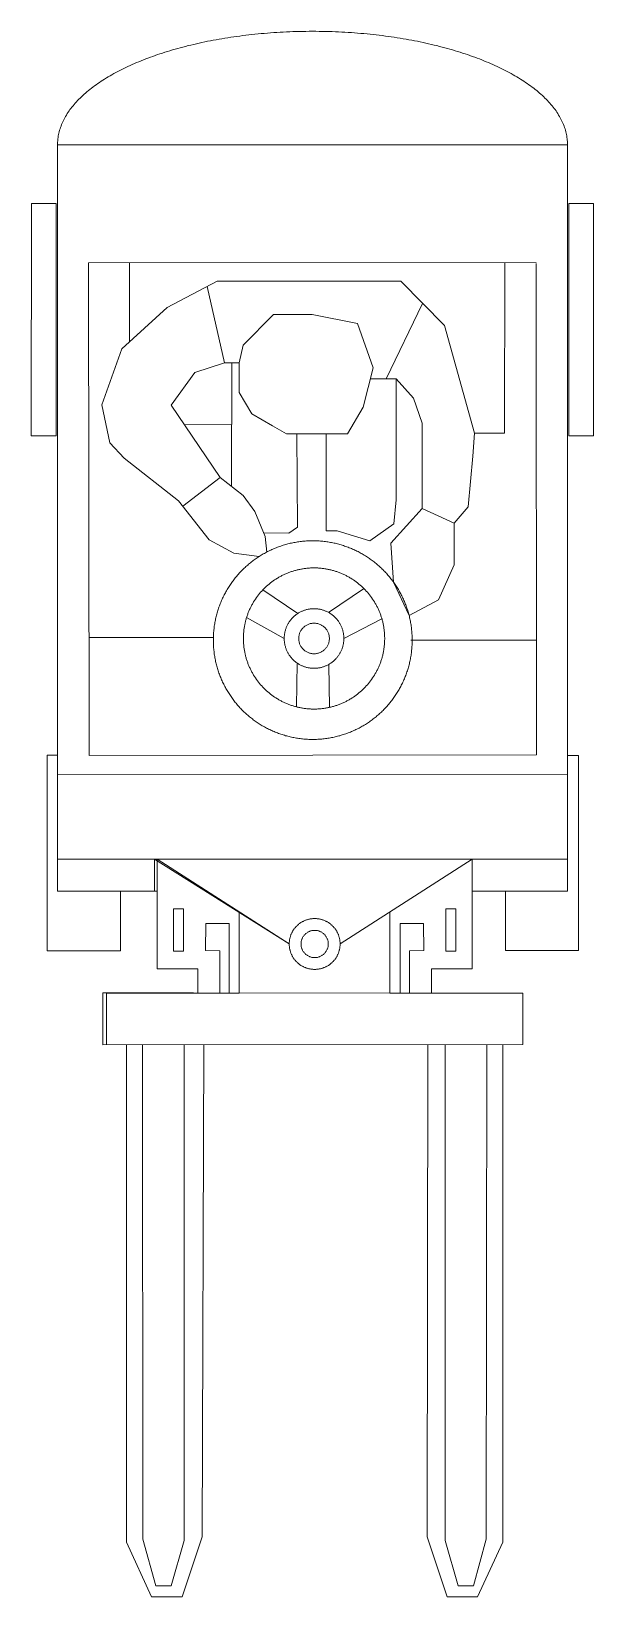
# Model space of a CAD drawing. Header units: millimetres. Extents: x 163705 to 1616509, y 81827 to 302547.
# Drawn here: x 592589 to 593684, y 155414 to 158463 of the extents above; entities that cross this region are included whole.
import ezdxf

# ---------------------------------------------------------------- set-up
doc = ezdxf.new("R2010")
doc.units = ezdxf.units.MM
doc.header["$LTSCALE"] = 10
doc.linetypes.add('ACAD_ISO02W100', pattern=[15, 12, -3])
doc.layers.add('1-虚线', color=8, linetype='ACAD_ISO02W100', lineweight=0)

# ---------------------------------------------------------------- blocks, each defined once
blk = doc.blocks.new('11111')
at = {"ltscale": 1000}
for p, q in [((523191, 351985), (523191, 315627)), ((523191, 351985), (548010, 351985)), ((548010, 351985), (548017, 317187)), ((524718, 346205), (524692, 322265)), ((546509, 346223), (524718, 346247)), ((526242, 346245), (526255, 337931)), ((544509, 346225), (544509, 342404)), ((546478, 322233), (546509, 346223)), ((529181, 343180), (531310, 345336)), ((531310, 345336), (540243, 345336)), ((539893, 341360), (540729, 345078)), ((540243, 345336), (542671, 344048)), ((532020, 340581), (530245, 344258)), ((542671, 344048), (544889, 342042)), ((527718, 337931), (529181, 343180)), ((532651, 341120), (533418, 343277)), ((533418, 343277), (535624, 343708)), ((535624, 343708), (537495, 343708)), ((537495, 343708), (538982, 342222)), ((538982, 342222), (539174, 341360)), ((544889, 342042), (545848, 339316)), ((533130, 339204), (532651, 341120)), ((539893, 341360), (539174, 341360)), ((539174, 341360), (539174, 339922)), ((539533, 341360), (539539, 335337)), ((541332, 340881), (539893, 341360)), ((542483, 339299), (541332, 340881)), ((531537, 340581), (530689, 339640)), ((531537, 334691), (531537, 340581)), ((531537, 340581), (532786, 340581)), ((530689, 339640), (530270, 338421)), ((539174, 339922), (538550, 338868)), ((545848, 339316), (545459, 337460)), ((533898, 337904), (533130, 339204)), ((538550, 338868), (537543, 338293)), ((540093, 335771), (542483, 339299)), ((526255, 337931), (527386, 337931)), ((527386, 337931), (527718, 337931)), ((527792, 336821), (527718, 337931)), ((530270, 338421), (530270, 334269)), ((536861, 337904), (533898, 337904)), ((534941, 337904), (534941, 333173)), ((536366, 337904), (536336, 333362)), ((537543, 338293), (536861, 337904)), ((539536, 338348), (541842, 338353)), ((545459, 337460), (544769, 336711)), ((528021, 334346), (527792, 336821)), ((544769, 336711), (542131, 334644)), ((540093, 335771), (538984, 334903)), ((541917, 334373), (540093, 335771)), ((538984, 334903), (538414, 334124)), ((528707, 333546), (528021, 334346)), ((530270, 334269), (528707, 333546)), ((531789, 332575), (530270, 334269)), ((531636, 333519), (531537, 334691)), ((538414, 334124), (537905, 332896)), ((542131, 334644), (540633, 332746)), ((528707, 333546), (528707, 331527)), ((532814, 332687), (531636, 333519)), ((536336, 333362), (536757, 333061)), ((531655, 330669), (531789, 332575)), ((534394, 333173), (532814, 332687)), ((534941, 333173), (534394, 333173)), ((536757, 333061), (537984, 333086)), ((537905, 332896), (537827, 332142)), ((540633, 332746), (539434, 332087)), ((539434, 332087), (538200, 331926)), ((528707, 331527), (529469, 329813)), ((530903, 329057), (531655, 330669)), ((533123, 330344), (534825, 329203)), ((536314, 329152), (538013, 330307)), ((529469, 329813), (530903, 329057)), ((532225, 328889), (534075, 327933)), ((536978, 327933), (538809, 328956)), ((540424, 327986), (546486, 327978)), ((524698, 327854), (530819, 327854)), ((534805, 326674), (534770, 324579)), ((536356, 326742), (536382, 324603)), ((523191, 322238), (522653, 322238)), ((522653, 322238), (522653, 312736)), ((524692, 322265), (546478, 322233)), ((548515, 322244), (548016, 322244)), ((548515, 312714), (548515, 322244)), ((523191, 321300), (548016, 321305)), ((523191, 317187), (548017, 317187)), ((527831, 315627), (527831, 317187)), ((527831, 317187), (534259, 313053)), ((536736, 313053), (543289, 317187)), ((543164, 317187), (536736, 313053)), ((543164, 315627), (543164, 317187)), ((543289, 315625), (543289, 317187)), ((548017, 317187), (548017, 315625)), ((523191, 315627), (527831, 315627)), ((526201, 312736), (526201, 315627)), ((527831, 315627), (527831, 311836)), ((547803, 315627), (543164, 315627)), ((543164, 315627), (543164, 311836)), ((548017, 315625), (543289, 315625)), ((544952, 315625), (544952, 312714)), ((531831, 314614), (531831, 310660)), ((539164, 314614), (539164, 310660)), ((530180, 312734), (530199, 314049)), ((530199, 314049), (531341, 314049)), ((531341, 314049), (531341, 310661)), ((540795, 314049), (539653, 314049)), ((539653, 314049), (539653, 310661)), ((540814, 312734), (540795, 314049)), ((522653, 312736), (526201, 312736)), ((530180, 312734), (530877, 312715)), ((530877, 312715), (530880, 310660)), ((540118, 312715), (540115, 310660)), ((540814, 312734), (540118, 312715)), ((544952, 312714), (548515, 312714)), ((527831, 311836), (529804, 311836)), ((527831, 311836), (529804, 311836)), ((529804, 311836), (529804, 310652)), ((529804, 311836), (529805, 310658)), ((541191, 311836), (541189, 310658)), ((543164, 311836), (541191, 311836)), ((541191, 311836), (541191, 310652)), ((543164, 311836), (541191, 311836)), ((525364, 310652), (545809, 310681)), ((531831, 310660), (525364, 310652)), ((529804, 310652), (525364, 310652)), ((525364, 310652), (525364, 308150)), ((539164, 310660), (545630, 310652)), ((541191, 310652), (545630, 310652)), ((545809, 310681), (541390, 310681)), ((545630, 310652), (545630, 308150)), ((545809, 308148), (545809, 310681)), ((525364, 308150), (545809, 308148)), ((527119, 308150), (527142, 284070)), ((529142, 284000), (529145, 308149)), ((530019, 284178), (529986, 308149)), ((540975, 284178), (540889, 308148)), ((541852, 284000), (541850, 308149)), ((543876, 308150), (543853, 284070)), ((526333, 283914), (527565, 281260)), ((527142, 284070), (527773, 281791)), ((528511, 281791), (529142, 284000)), ((529056, 281260), (530019, 284178)), ((541938, 281260), (540975, 284178)), ((542484, 281791), (541852, 284000)), ((543853, 284070), (543221, 281791)), ((544661, 283914), (543430, 281260)), ((527773, 281791), (528511, 281791)), ((543221, 281791), (542484, 281791)), ((527565, 281260), (529056, 281260)), ((543430, 281260), (541938, 281260))]:
    blk.add_line(p, q, dxfattribs=at)
for points in [[(521918, 349122), (523128, 349122), (523128, 337797), (521918, 337797)], [(549284, 349125), (548074, 349125), (548077, 337800), (549287, 337800)], [(528632, 314764), (529116, 314764), (529116, 312696), (528632, 312696)], [(542362, 314764), (541879, 314764), (541879, 312696), (542362, 312696)], [(526333, 308150), (526333, 283914)], [(544661, 308150), (544661, 283914)]]:
    blk.add_lwpolyline(points, close=True, dxfattribs=at)
for centre, radius in [((535589, 327854), 4838), ((535527, 327933), 3438), ((535527, 327933), 1452), ((535527, 327933), 746), ((535497, 313053), 1238), ((535497, 313053), 664)]:
    blk.add_circle(centre, radius, dxfattribs=at)
blk.add_ellipse((535601, 351985), major_axis=(-12409, 0), ratio=0.445059, start_param=3.141593, end_param=6.283185, dxfattribs=at)

msp = doc.modelspace()

# ---------------------------------------------------------------- block references
at = {"layer": '1-虚线', "xscale": -0.0400000000809087, "yscale": 0.0400000000809087, "zscale": 0.0400000000809087, "rotation": 359.9999999999891}
msp.add_blockref('11111', (614560.214, 144163.14), dxfattribs=at)

doc.saveas('drawing.dxf')
